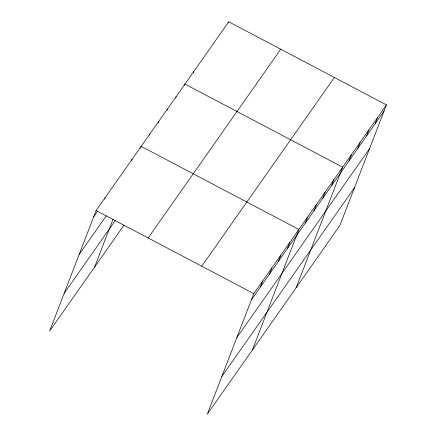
<?xml version="1.0" encoding="UTF-8"?>
<svg xmlns="http://www.w3.org/2000/svg" width="436" height="436" viewBox="0 0 436 436"><rect width="100%" height="100%" fill="white"/><g stroke="black" fill="none" stroke-linecap="round" stroke-linejoin="round"><path stroke-width="0.65" d="M386.421 104.896L253.796 293.635L207.274 414.2L339.9 225.461L386.421 104.896L228.726 21.8L96.1 210.539L49.579 331.104L123.977 225.227M104.64 198.941L105.12 197.704M131.699 160.437L132.173 159.2M94.672 266.93L113.109 219.145M140.479 148.218L141.193 146.371L298.889 229.467L252.368 350.026M149.472 135.144L149.946 133.912M158.224 122.69L158.699 121.453M166.977 110.232L167.451 109M175.73 97.773L176.204 96.541M184.483 85.32L184.957 84.083L342.658 167.179L296.137 287.744M193.235 72.861L193.709 71.629M228.246 23.032L228.726 21.8M260.434 286.97L262.815 280.8M269.453 274.135L271.835 267.966M278.473 261.3L280.855 255.131M287.493 248.466L289.869 242.296M305.265 223.178L307.642 217.008M314.018 210.719L316.394 204.549M322.771 198.26L325.152 192.096M331.524 185.807L333.905 179.637M349.029 160.889L351.411 154.726M357.782 148.436L360.163 142.267M366.534 135.978L368.916 129.808M375.287 123.519L377.669 117.355M93.718 216.708L97.479 211.362M79.15 254.46L106.21 215.956M64.147 293.352L115.327 220.518M148.142 237.963L280.762 49.224M201.759 266.216L334.385 77.477M251.419 299.805L384.045 111.066M236.852 337.557L369.477 148.812M221.842 376.448L354.468 187.709M96.1 210.539L253.796 293.635"/></g></svg>
